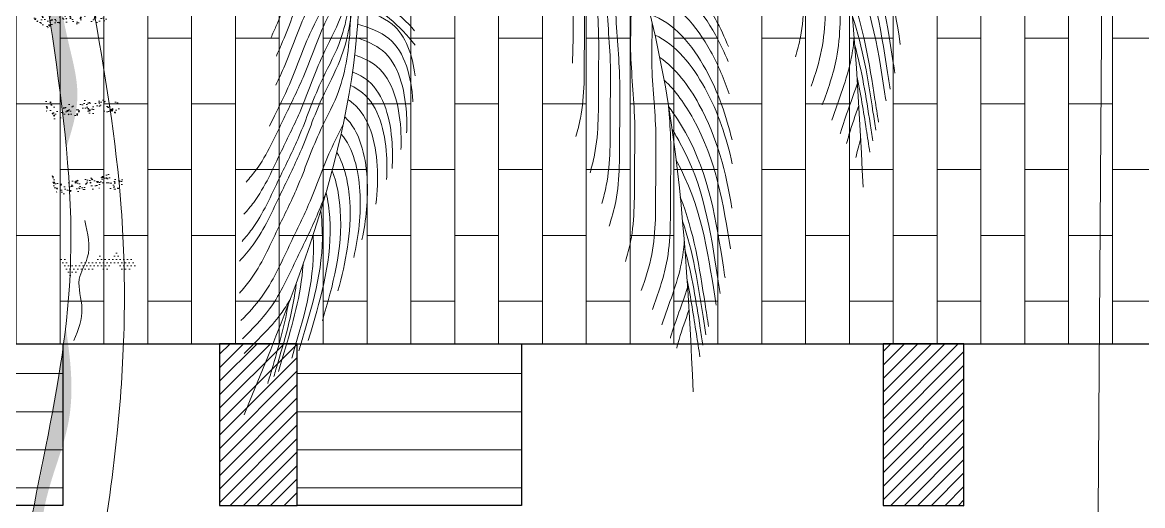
# Model space of a CAD drawing. Header units: inches. Extents: x 17.6 to 55, y 11.8 to 85.9.
# Drawn here: x 39.47 to 41.547, y 61.862 to 62.758 of the extents above; entities that cross this region are included whole.
import ezdxf

# ---------------------------------------------------------------- set-up
doc = ezdxf.new("R2010")
doc.units = ezdxf.units.IN
doc.header["$MEASUREMENT"] = 0
doc.layers.add('FURNITURE F 1 100', color=7, linetype='Continuous', lineweight=13, true_color=0x93979a)
doc.layers.add('HATCH F 1 100', color=7, linetype='Continuous', lineweight=0, true_color=0xc9c9c9)
doc.layers.add('TREE G 1 100', color=7, linetype='Continuous', lineweight=9, true_color=0xbed3d5, transparency=0.6)
doc.layers.add('WALL 1 100', color=250, linetype='Continuous', lineweight=30)
pattern_1 = [(180, (-1398.88951, -763.15725), (-7e-18, -0.070710678), [])]
pattern_2 = [(5, (0, 0), (0.0138842124, -0.01654656), [0.00225, -0.02475]), (310, (0, 0), (0.0130130445, 0.018899765), [0.0018, -0.0198]), (55.451444, (0.001157, -0.001379), (0.0268972566, 0.002353205), [0.001912206, -0.0210342634]), (1.1842, (0.004243, 0.004243), (0.019128413, -0.026150802), [0.003375, -0.037125]), (51.635635, (0.005837, 0.002063), (0.04049135, 0.000837002), [0.00286831, -0.031551413]), (306.184164, (0.004243, 0.004243), (0.04049135, 0.000837002), [0.0027, -0.0297]), (336, (0.005303, 0.00106), (0.0041214743, -0.021203147), [0.00225, -0.02475]), (281, (0.005303, 0.00106), (0.020544253, 0.010221258), [0.0018, -0.0198]), (26.451445, (0.005647, -0.000706), (0.024665727, -0.010981889), [0.001912206, -0.0210342634]), (352.5, (0, 0), (0.0073196945, 0.00680379556), [0, -0.01956, 0, -0.0201, 0, -0.019875]), (322.5, (0, 0), (0.0139472835, 0.0027861883), [0, -0.01146, 0, -0.01911, 0, -0.007575]), (282.5, (-0.0047305, 0.0047305), (0.01084562285, -0.011802545), [0, -0.0075, 0, -0.0234, 0, -0.03105]), (272.5, (-0.006852, 0.006852), (0.0144947942, -0.0102476995), [0, -0.00975, 0, -0.01554, 0, -0.02205])]

msp = doc.modelspace()

# ---------------------------------------------------------------- hatches: boundary and pattern name
at = {"layer": 'HATCH F 1 100'}
h = msp.add_hatch(dxfattribs=at)
h.set_pattern_fill('AR-BRSTD', color=256, scale=0.0012, angle=90, style=0)
h.set_pattern_definition([(90, (-1398.88951, -763.15725), (-0.08129016, 5e-18), []), (180, (-1398.88951, -763.15725), (-0.08129016, -0.12192), [0.08129016, -0.08129016])])
edge = h.paths.add_edge_path()
edge.add_line((37.89, 64.8624), (37.8894, 62.1624))
edge.add_line((37.8894, 62.1624), (45.4568, 62.1624))
edge.add_line((45.4568, 62.1624), (45.4568, 62.8624))
edge.add_arc((45.3183, 77.6527), 14.7909, 239.8528, 270.53653, ccw=False)
h = msp.add_hatch(dxfattribs=at)
h.set_pattern_fill('JIS_WOOD', color=256, scale=0.025, style=0)
h.set_pattern_definition([(45, (-1398.889508, -763.157248), (-0.01249999998, 0.01249999998), [])])
h.paths.add_polyline_path([(42.1015, 61.8624), (42.2455, 61.8624), (42.2455, 62.1624), (42.1015, 62.1624)])
h.paths.add_polyline_path([(41.0656, 61.8624), (41.2156, 61.8621), (41.2156, 62.1624), (41.0656, 62.1624)])
h.paths.add_polyline_path([(39.8355, 61.8624), (39.9796, 61.8624), (39.9796, 62.1624), (39.8355, 62.1624)])
h.paths.add_polyline_path([(43.3964, 61.8624), (43.5185, 61.8624), (43.5185, 62.1624), (43.3964, 62.1624)])
h.paths.add_polyline_path([(44.4318, 61.8624), (44.5195, 61.8624), (44.5195, 62.1624), (44.4318, 62.1624)])
edge = h.paths.add_edge_path()
edge.add_line((38.6304, 61.8624), (38.7537, 61.8624))
edge.add_line((38.7537, 61.8624), (38.7537, 62.1624))
edge.add_line((38.7537, 62.1624), (38.6304, 62.1624))
edge.add_line((38.6304, 62.1624), (38.6304, 61.8623))
h = msp.add_hatch(dxfattribs=at)
h.set_pattern_fill('JIS_WOOD', color=256, scale=0.1, angle=135, style=0)
h.set_pattern_definition(pattern_1)
h.paths.add_polyline_path([(38.7537, 62.1624), (39.545, 62.1624), (39.545, 61.8624), (38.7537, 61.8624)])
h = msp.add_hatch(dxfattribs=at)
h.set_pattern_fill('JIS_WOOD', color=256, scale=0.1, angle=135, style=0)
h.set_pattern_definition(pattern_1)
h.paths.add_polyline_path([(39.9796, 62.1624), (40.3952, 62.1624), (40.3952, 61.8624), (39.9796, 61.8624)])
at = {"layer": 'TREE G 1 100'}
h = msp.add_hatch(dxfattribs=at)
h.set_pattern_fill('AR-CONC', color=256, scale=0.003, angle=-45, style=0)
h.set_pattern_definition(pattern_2)
edge = h.paths.add_edge_path()
edge.add_spline(control_points=[(39.5513, 62.5248), (39.5616, 62.5571), (39.5817, 62.6208), (39.5535, 62.723), (39.5311, 62.8436), (39.5084, 62.9745), (39.5148, 63.1152), (39.4882, 63.1962), (39.4728, 63.2374)], knot_values=[0.055378, 0.055378, 0.055378, 0.055378, 0.201829, 0.345375, 0.505821, 0.743896, 0.924987, 1.115999, 1.115999, 1.115999, 1.115999], degree=3, periodic=0)
edge.add_spline(control_points=[(39.4728, 63.2374), (39.4733, 63.1995), (39.4814, 62.9613), (39.5326, 62.7237), (39.5513, 62.5248)], knot_values=[0.376387, 0.376387, 0.376387, 0.376387, 0.542805, 1.420897, 1.420897, 1.420897, 1.420897], degree=3, periodic=0)
h = msp.add_hatch(dxfattribs=at)
h.set_pattern_fill('AR-CONC', color=256, scale=0.003, angle=-45, style=0)
h.set_pattern_definition(pattern_2)
edge = h.paths.add_edge_path()
edge.add_spline(control_points=[(39.6279, 62.7605), (39.6275, 62.767), (39.6272, 62.7736), (39.6268, 62.7801)], knot_values=[3.219772, 3.219772, 3.219772, 3.219772, 3.248424, 3.248424, 3.248424, 3.248424], degree=3, periodic=0)
edge.add_spline(control_points=[(39.6268, 62.7801), (39.6189, 62.7777), (39.6062, 62.7722), (39.5929, 62.7929), (39.5855, 62.7774), (39.5727, 62.7733), (39.5626, 62.786), (39.5556, 62.7727), (39.5431, 62.773), (39.5279, 62.7758), (39.5105, 62.7563), (39.5022, 62.7816), (39.4939, 62.7819), (39.4901, 62.7805)], knot_values=[0.030753, 0.030753, 0.030753, 0.030753, 0.064386, 0.084893, 0.102291, 0.119205, 0.137549, 0.149143, 0.170062, 0.186473, 0.217713, 0.243965, 0.262776, 0.262776, 0.262776, 0.262776], degree=3, periodic=0)
edge.add_spline(control_points=[(39.4901, 62.7805), (39.4905, 62.7737), (39.4909, 62.7669), (39.4913, 62.7601)], knot_values=[3.344046, 3.344046, 3.344046, 3.344046, 3.374024, 3.374024, 3.374024, 3.374024], degree=3, periodic=0)
edge.add_spline(control_points=[(39.4913, 62.7601), (39.4928, 62.7598), (39.4985, 62.7569), (39.5056, 62.7351), (39.5231, 62.7547), (39.5383, 62.7519), (39.5507, 62.7516), (39.5577, 62.7649), (39.5678, 62.7522), (39.5806, 62.7563), (39.5881, 62.7718), (39.6028, 62.7487), (39.6181, 62.7588), (39.6279, 62.7605)], knot_values=[0.041345, 0.041345, 0.041345, 0.041345, 0.049564, 0.075816, 0.107056, 0.123467, 0.144385, 0.15598, 0.174324, 0.191238, 0.208636, 0.229143, 0.271189, 0.271189, 0.271189, 0.271189], degree=3, periodic=0)
h = msp.add_hatch(dxfattribs=at)
h.set_pattern_fill('AR-CONC', color=256, scale=0.003, angle=-45, style=0)
h.set_pattern_definition(pattern_2)
edge = h.paths.add_edge_path()
edge.add_spline(control_points=[(39.6512, 62.5926), (39.6508, 62.5991), (39.6505, 62.6057), (39.6502, 62.6122)], knot_values=[3.219772, 3.219772, 3.219772, 3.219772, 3.248424, 3.248424, 3.248424, 3.248424], degree=3, periodic=0)
edge.add_spline(control_points=[(39.6502, 62.6122), (39.6423, 62.6098), (39.6295, 62.6044), (39.6163, 62.6251), (39.6088, 62.6095), (39.596, 62.6055), (39.5859, 62.6182), (39.579, 62.6048), (39.5665, 62.6052), (39.5513, 62.6079), (39.5338, 62.5884), (39.5256, 62.6137), (39.5173, 62.614), (39.5135, 62.6126)], knot_values=[0.030753, 0.030753, 0.030753, 0.030753, 0.064386, 0.084893, 0.102291, 0.119205, 0.137549, 0.149143, 0.170062, 0.186473, 0.217713, 0.243965, 0.262776, 0.262776, 0.262776, 0.262776], degree=3, periodic=0)
edge.add_spline(control_points=[(39.5135, 62.6126), (39.5138, 62.6058), (39.5142, 62.599), (39.5147, 62.5922)], knot_values=[3.344046, 3.344046, 3.344046, 3.344046, 3.374024, 3.374024, 3.374024, 3.374024], degree=3, periodic=0)
edge.add_spline(control_points=[(39.5147, 62.5922), (39.5161, 62.592), (39.5218, 62.5891), (39.529, 62.5673), (39.5464, 62.5868), (39.5616, 62.5841), (39.5741, 62.5837), (39.5811, 62.5971), (39.5911, 62.5844), (39.604, 62.5884), (39.6114, 62.604), (39.6262, 62.5808), (39.6414, 62.5909), (39.6512, 62.5926)], knot_values=[0.041345, 0.041345, 0.041345, 0.041345, 0.049564, 0.075816, 0.107056, 0.123467, 0.144385, 0.15598, 0.174324, 0.191238, 0.208636, 0.229143, 0.271189, 0.271189, 0.271189, 0.271189], degree=3, periodic=0)
h = msp.add_hatch(dxfattribs=at)
h.set_pattern_fill('AR-CONC', color=256, scale=0.003, angle=-45, style=0)
h.set_pattern_definition(pattern_2)
edge = h.paths.add_edge_path()
edge.add_spline(control_points=[(39.6605, 62.4527), (39.6602, 62.4592), (39.6598, 62.4658), (39.6595, 62.4723)], knot_values=[3.219772, 3.219772, 3.219772, 3.219772, 3.248424, 3.248424, 3.248424, 3.248424], degree=3, periodic=0)
edge.add_spline(control_points=[(39.6595, 62.4723), (39.6516, 62.4699), (39.6388, 62.4645), (39.6256, 62.4852), (39.6182, 62.4696), (39.6053, 62.4656), (39.5953, 62.4783), (39.5883, 62.4649), (39.5758, 62.4653), (39.5606, 62.468), (39.5432, 62.4485), (39.5349, 62.4738), (39.5266, 62.4741), (39.5228, 62.4727)], knot_values=[0.030753, 0.030753, 0.030753, 0.030753, 0.064386, 0.084893, 0.102291, 0.119205, 0.137549, 0.149143, 0.170062, 0.186473, 0.217713, 0.243965, 0.262776, 0.262776, 0.262776, 0.262776], degree=3, periodic=0)
edge.add_spline(control_points=[(39.5228, 62.4727), (39.5232, 62.4659), (39.5236, 62.4591), (39.524, 62.4523)], knot_values=[3.344046, 3.344046, 3.344046, 3.344046, 3.374024, 3.374024, 3.374024, 3.374024], degree=3, periodic=0)
edge.add_spline(control_points=[(39.524, 62.4523), (39.5254, 62.4521), (39.5312, 62.4492), (39.5383, 62.4274), (39.5557, 62.4469), (39.5709, 62.4442), (39.5834, 62.4438), (39.5904, 62.4572), (39.6005, 62.4445), (39.6133, 62.4485), (39.6207, 62.4641), (39.6355, 62.4409), (39.6508, 62.451), (39.6605, 62.4527)], knot_values=[0.041345, 0.041345, 0.041345, 0.041345, 0.049564, 0.075816, 0.107056, 0.123467, 0.144385, 0.15598, 0.174324, 0.191238, 0.208636, 0.229143, 0.271189, 0.271189, 0.271189, 0.271189], degree=3, periodic=0)
h = msp.add_hatch(dxfattribs=at)
h.set_pattern_fill('EPLC_AUTOTRI', color=256, scale=0.006843, style=0)
h.set_pattern_definition([(0, (352.771512, 207.59512), (0.00342125627, 0.00592578969), [0, -0.00684251255])])
edge = h.paths.add_edge_path()
edge.add_spline(control_points=[(39.6792, 62.3035), (39.6788, 62.31), (39.6785, 62.3166), (39.6782, 62.3231)], knot_values=[3.219772, 3.219772, 3.219772, 3.219772, 3.248424, 3.248424, 3.248424, 3.248424], degree=3, periodic=0)
edge.add_spline(control_points=[(39.6782, 62.3231), (39.6703, 62.3207), (39.6575, 62.3153), (39.6443, 62.336), (39.6368, 62.3204), (39.624, 62.3163), (39.6139, 62.3291), (39.607, 62.3157), (39.5945, 62.3161), (39.5793, 62.3188), (39.5618, 62.2993), (39.5536, 62.3246), (39.5453, 62.3249), (39.5415, 62.3235)], knot_values=[0.030753, 0.030753, 0.030753, 0.030753, 0.064386, 0.084893, 0.102291, 0.119205, 0.137549, 0.149143, 0.170062, 0.186473, 0.217713, 0.243965, 0.262776, 0.262776, 0.262776, 0.262776], degree=3, periodic=0)
edge.add_spline(control_points=[(39.5415, 62.3235), (39.5418, 62.3167), (39.5422, 62.3099), (39.5427, 62.3031)], knot_values=[3.344046, 3.344046, 3.344046, 3.344046, 3.374024, 3.374024, 3.374024, 3.374024], degree=3, periodic=0)
edge.add_spline(control_points=[(39.5427, 62.3031), (39.5441, 62.3028), (39.5498, 62.2999), (39.557, 62.2782), (39.5744, 62.2977), (39.5896, 62.295), (39.6021, 62.2946), (39.6091, 62.3079), (39.6191, 62.2952), (39.632, 62.2993), (39.6394, 62.3149), (39.6542, 62.2917), (39.6694, 62.3018), (39.6792, 62.3035)], knot_values=[0.041345, 0.041345, 0.041345, 0.041345, 0.049564, 0.075816, 0.107056, 0.123467, 0.144385, 0.15598, 0.174324, 0.191238, 0.208636, 0.229143, 0.271189, 0.271189, 0.271189, 0.271189], degree=3, periodic=0)
h = msp.add_hatch(dxfattribs=at)
h.set_pattern_fill('AR-CONC', color=256, scale=0.003, angle=-45, style=0)
h.set_pattern_definition(pattern_2)
edge = h.paths.add_edge_path()
edge.add_spline(control_points=[(39.597, 61.6521), (39.5886, 61.6575), (39.555, 61.6788), (39.4969, 61.7243), (39.5032, 61.8754), (39.5715, 62.0218), (39.5598, 62.1324), (39.5506, 62.1921)], knot_values=[1.600263, 1.600263, 1.600263, 1.600263, 1.633505, 1.728269, 1.956931, 2.186009, 2.445196, 2.445196, 2.445196, 2.445196], degree=3, periodic=0)
edge.add_spline(control_points=[(39.5506, 62.1921), (39.5286, 61.9981), (39.4423, 61.6968), (39.4334, 61.3936), (39.437, 61.2848)], knot_values=[1.911554, 1.911554, 1.911554, 1.911554, 2.772216, 3.253201, 3.253201, 3.253201, 3.253201], degree=3, periodic=0)
edge.add_spline(control_points=[(39.437, 61.2848), (39.4408, 61.2906), (39.4725, 61.339), (39.4887, 61.4294), (39.4654, 61.5535), (39.5244, 61.6162), (39.5785, 61.6172), (39.5923, 61.617)], knot_values=[2.609062, 2.609062, 2.609062, 2.609062, 2.636603, 2.838848, 3.019942, 3.142875, 3.190033, 3.190033, 3.190033, 3.190033], degree=3, periodic=0)
edge.add_spline(control_points=[(39.5923, 61.617), (39.5938, 61.6287), (39.5954, 61.6404), (39.597, 61.6521)], knot_values=[2.589728, 2.589728, 2.589728, 2.589728, 2.641536, 2.641536, 2.641536, 2.641536], degree=3, periodic=0)

# ---------------------------------------------------------------- linework, layer by layer
at = {"layer": 'FURNITURE F 1 100'}
for p, q in [((37.7311, 62.1624), (45.4568, 62.1624)), ((39.8355, 62.1624), (39.8355, 61.8624)), ((39.9796, 62.1624), (39.9796, 61.8624)), ((41.0656, 62.1624), (41.0656, 61.8624)), ((41.2156, 62.1624), (41.2156, 61.8624))]:
    msp.add_line(p, q, dxfattribs=at)
at = {"layer": 'FURNITURE F 1 100', "lineweight": 9}
for p, q in [((37.89, 62.1624), (45.4568, 62.1624)), ((39.8355, 61.8624), (39.9796, 61.8624)), ((41.0656, 61.8624), (41.2156, 61.8624))]:
    msp.add_line(p, q, dxfattribs=at)
at = {"layer": 'FURNITURE F 1 100'}
for points in [[(38.7537, 62.1624), (39.545, 62.1624), (39.545, 61.8624), (38.7537, 61.8624), (38.7537, 62.1624)], [(39.9796, 62.1624), (40.3952, 62.1624), (40.3952, 61.8624), (39.9796, 61.8624), (39.9796, 62.1624)]]:
    msp.add_lwpolyline(points, dxfattribs=at)
at = {"layer": 'TREE G 1 100'}
msp.add_lwpolyline([(41.4313, 66.369), (41.4778, 63.7914), (41.4592, 61.146), (41.39, 59.6629)], dxfattribs=at)
for points in [[(38, 62.4524), (38.1818, 63.4454), (38.7756, 64.0024), (39.3695, 63.8087), (39.527, 63.3848), (39.527, 63.3243)], [(41.0287, 62.4524), (40.8469, 63.4454), (40.253, 64.0024), (39.6592, 63.8087), (39.5016, 63.3848), (39.5016, 63.3243)], [(39.477, 63.495), (39.477, 63.1236), (39.5586, 62.2902), (39.4498, 61.6108), (39.571, 60.2757), (39.587, 59.7328)], [(39.5473, 63.4139), (39.5549, 63.0956), (39.6004, 62.7926), (39.6534, 62.4137), (39.6459, 61.9969), (39.5776, 61.4714), (39.5709, 61.2114), (39.6695, 60.5598), (39.7377, 59.8399), (39.7377, 59.6884)], [(39.5658, 62.1686), (39.5806, 62.2278), (39.5757, 62.282), (39.5905, 62.3214), (39.5856, 62.3905)]]:
    msp.add_spline(points, degree=3, dxfattribs=at)
for points, knots in [([(40.6434, 63.7615), (40.6614, 63.7331), (40.7122, 63.643), (40.7917, 63.5016), (40.8778, 63.345), (40.9182, 63.2067), (40.909, 63.0813), (40.9223, 62.9726), (40.9185, 62.8518), (40.9211, 62.7601), (40.9068, 62.7061), (40.9031, 62.694)], [1.112895, 1.112895, 1.112895, 1.112895, 1.260161, 1.564222, 1.825234, 2.043969, 2.181895, 2.373165, 2.5217, 2.71297, 2.768536, 2.768536, 2.768536, 2.768536]), ([(38.3149, 62.0734), (38.3317, 62.41), (38.362, 63.0179), (38.9226, 63.6939), (39.3726, 63.6269), (39.4998, 63.5655)], [0, 0, 0, 0, 1.475291, 2.665233, 3.253618, 3.253618, 3.253618, 3.253618]), ([(40.7138, 62.0734), (40.697, 62.41), (40.6666, 63.0179), (40.1061, 63.6939), (39.6561, 63.6269), (39.5288, 63.5655)], [0, 0, 0, 0, 1.475291, 2.665233, 3.253618, 3.253618, 3.253618, 3.253618]), ([(39.1473, 62.0308), (39.0413, 62.2889), (38.8498, 62.7552), (39.0317, 63.4593), (39.3926, 63.5676), (39.5096, 63.5665)], [0, 0, 0, 0, 1.475291, 2.665233, 3.253618, 3.253618, 3.253618, 3.253618]), ([(39.8813, 62.0308), (39.9873, 62.2889), (40.1788, 62.7552), (39.9969, 63.4593), (39.6361, 63.5676), (39.5191, 63.5665)], [0, 0, 0, 0, 1.475291, 2.665233, 3.253618, 3.253618, 3.253618, 3.253618]), ([(40.3285, 63.3825), (40.3465, 63.3541), (40.3973, 63.264), (40.4768, 63.1226), (40.5629, 62.966), (40.6033, 62.8277), (40.5941, 62.7023), (40.6074, 62.5936), (40.6036, 62.4728), (40.6062, 62.3811), (40.5919, 62.3271), (40.5882, 62.315)], [1.112895, 1.112895, 1.112895, 1.112895, 1.260161, 1.564222, 1.825234, 2.043969, 2.181895, 2.373165, 2.5217, 2.71297, 2.768536, 2.768536, 2.768536, 2.768536]), ([(40.3574, 63.3254), (40.3608, 63.3192), (40.3932, 63.261), (40.4493, 63.1589), (40.4897, 63.0207), (40.4805, 62.8952), (40.4907, 62.8113), (40.4917, 62.7588), (40.4901, 62.6821)], [1.5331132, 1.5331132, 1.5331132, 1.5331132, 1.5642222, 1.8252336, 2.0439688, 2.1818949, 2.3731649, 2.4127051, 2.4127051, 2.4127051, 2.4127051]), ([(40.3802, 63.3199), (40.4049, 63.2761), (40.4585, 63.1805), (40.5354, 63.0406), (40.5758, 62.9023), (40.5666, 62.7769), (40.5799, 62.6682), (40.5761, 62.5474), (40.5788, 62.4523), (40.5626, 62.3953), (40.5577, 62.38)], [1.343994, 1.343994, 1.343994, 1.343994, 1.564222, 1.825234, 2.043969, 2.181895, 2.373165, 2.5217, 2.71297, 2.783294, 2.783294, 2.783294, 2.783294]), ([(40.4202, 63.2645), (40.4471, 63.2159), (40.4972, 63.1231), (40.5365, 62.9887), (40.5273, 62.8633), (40.5406, 62.7546), (40.5368, 62.6338), (40.5394, 62.5432), (40.5257, 62.4902), (40.5224, 62.4792)], [1.58147, 1.58147, 1.58147, 1.58147, 1.825234, 2.043969, 2.181895, 2.373165, 2.5217, 2.71297, 2.763685, 2.763685, 2.763685, 2.763685]), ([(40.0332, 63.2087), (40.0336, 63.2028), (40.0373, 63.1478), (40.0434, 63.0516), (40.025, 62.9337), (39.9739, 62.8429), (39.952, 62.7765), (39.9343, 62.7368), (39.9311, 62.73)], [1.5331132, 1.5331132, 1.5331132, 1.5331132, 1.5642222, 1.8252336, 2.0439688, 2.1818949, 2.3731649, 2.4127051, 2.4127051, 2.4127051, 2.4127051]), ([(40.442, 63.2079), (40.469, 63.1593), (40.519, 63.0665), (40.5583, 62.932), (40.5491, 62.8066), (40.5624, 62.6979), (40.5586, 62.5772), (40.5612, 62.4866), (40.5475, 62.4335), (40.5442, 62.4225)], [1.58147, 1.58147, 1.58147, 1.58147, 1.825234, 2.043969, 2.181895, 2.373165, 2.5217, 2.71297, 2.763685, 2.763685, 2.763685, 2.763685]), ([(40.4601, 63.2023), (40.4629, 63.1958), (40.485, 63.143), (40.5103, 63.0563), (40.5011, 62.9308), (40.5144, 62.8221), (40.5107, 62.7014), (40.5132, 62.6108), (40.4995, 62.5578), (40.4962, 62.5467)], [1.7943478, 1.7943478, 1.7943478, 1.7943478, 1.8252336, 2.0439688, 2.1818949, 2.3731649, 2.5217002, 2.7129703, 2.7636851, 2.7636851, 2.7636851, 2.7636851]), ([(40.0472, 63.1691), (40.0484, 63.1523), (40.053, 63.0864), (40.0598, 62.9792), (40.0413, 62.8613), (39.9902, 62.7706), (39.9665, 62.6984), (39.9456, 62.6536), (39.9398, 62.6415)], [1.475147, 1.475147, 1.475147, 1.475147, 1.5642222, 1.8252336, 2.0439688, 2.1818949, 2.3731649, 2.4443488, 2.4443488, 2.4443488, 2.4443488]), ([(40.0429, 63.1742), (40.0433, 63.1683), (40.0471, 63.1134), (40.0532, 63.0171), (40.0347, 62.8992), (39.9836, 62.8084), (39.9618, 62.742), (39.944, 62.7023), (39.9409, 62.6955)], [1.5331132, 1.5331132, 1.5331132, 1.5331132, 1.5642222, 1.8252336, 2.0439688, 2.1818949, 2.3731649, 2.4127051, 2.4127051, 2.4127051, 2.4127051]), ([(40.0539, 63.1476), (40.0573, 63.1199), (40.0636, 63.0345), (40.0734, 62.9005), (40.0828, 62.7528), (40.0643, 62.6349), (40.0132, 62.5442), (39.9849, 62.4581), (39.9395, 62.3689), (39.9092, 62.2992), (39.8794, 62.2638), (39.8724, 62.256)], [1.112895, 1.112895, 1.112895, 1.112895, 1.260161, 1.564222, 1.825234, 2.043969, 2.181895, 2.373165, 2.5217, 2.71297, 2.768536, 2.768536, 2.768536, 2.768536]), ([(40.9526, 63.1357), (40.9526, 63.1139), (40.9494, 63.0482), (40.9616, 62.949), (40.9578, 62.8283), (40.9607, 62.7257), (40.9401, 62.6621), (40.9323, 62.64)], [2.0859384, 2.0859384, 2.0859384, 2.0859384, 2.1818949, 2.3731649, 2.5217002, 2.7129703, 2.8154369, 2.8154369, 2.8154369, 2.8154369]), ([(40.0554, 63.0946), (40.0558, 63.0887), (40.0595, 63.0337), (40.0656, 62.9374), (40.0472, 62.8196), (39.9961, 62.7288), (39.9742, 62.6623), (39.9564, 62.6227), (39.9282, 62.5657)], [1.5331132, 1.5331132, 1.5331132, 1.5331132, 1.5642222, 1.8252336, 2.0439688, 2.1818949, 2.3731649, 2.4127051, 2.4127051, 2.4127051, 2.4127051]), ([(40.0706, 63.0824), (40.0736, 63.0409), (40.0801, 62.9503), (40.0884, 62.8184), (40.07, 62.7005), (40.0189, 62.6098), (39.9906, 62.5237), (39.9452, 62.4345), (39.9137, 62.3622), (39.8815, 62.3252), (39.8724, 62.3155)], [1.343994, 1.343994, 1.343994, 1.343994, 1.564222, 1.825234, 2.043969, 2.181895, 2.373165, 2.5217, 2.71297, 2.783294, 2.783294, 2.783294, 2.783294]), ([(40.081, 63.0268), (40.0841, 62.9809), (40.0889, 62.8937), (40.071, 62.7791), (40.0199, 62.6884), (39.9916, 62.6022), (39.9462, 62.5131), (39.9162, 62.4443), (39.8872, 62.4094), (39.8809, 62.4023)], [1.58147, 1.58147, 1.58147, 1.58147, 1.825234, 2.043969, 2.181895, 2.373165, 2.5217, 2.71297, 2.763685, 2.763685, 2.763685, 2.763685]), ([(41.0976, 62.717), (41.0848, 62.7993), (41.0671, 62.9078), (40.9959, 63.0104), (40.9747, 63.0301)], [0.112686, 0.112686, 0.112686, 0.112686, 0.4791617, 0.6032975, 0.6032975, 0.6032975, 0.6032975]), ([(40.0774, 62.9767), (40.0805, 62.9308), (40.0853, 62.8436), (40.0674, 62.729), (40.0163, 62.6382), (39.988, 62.5521), (39.9426, 62.4629), (39.9126, 62.3941), (39.8836, 62.3592), (39.8773, 62.3521)], [1.58147, 1.58147, 1.58147, 1.58147, 1.825234, 2.043969, 2.181895, 2.373165, 2.5217, 2.71297, 2.763685, 2.763685, 2.763685, 2.763685]), ([(40.089, 62.9661), (40.0888, 62.9603), (40.0868, 62.9129), (40.0752, 62.839), (40.0241, 62.7482), (39.9958, 62.6621), (39.9504, 62.5729), (39.9204, 62.5041), (39.8914, 62.4692), (39.8851, 62.4621)], [1.7943478, 1.7943478, 1.7943478, 1.7943478, 1.8252336, 2.0439688, 2.1818949, 2.3731649, 2.5217002, 2.7129703, 2.7636851, 2.7636851, 2.7636851, 2.7636851]), ([(40.983, 62.9814), (40.9844, 62.9621), (40.9883, 62.9091), (40.9853, 62.8126), (40.9884, 62.703), (40.9632, 62.6335), (40.9529, 62.6049)], [2.288457, 2.288457, 2.288457, 2.288457, 2.3731649, 2.5217002, 2.7129703, 2.8454142, 2.8454142, 2.8454142, 2.8454142]), ([(41.0876, 62.6636), (41.0866, 62.6701), (41.0723, 62.762), (41.0562, 62.8696), (40.9948, 62.9655), (40.9832, 62.9802)], [0.0708052, 0.0708052, 0.0708052, 0.0708052, 0.0996259, 0.4791617, 0.5560638, 0.5560638, 0.5560638, 0.5560638]), ([(41.0786, 62.6344), (41.077, 62.6447), (41.0621, 62.7404), (41.0468, 62.8428), (40.9944, 62.9308), (40.9895, 62.9385)], [0.0540194, 0.0540194, 0.0540194, 0.0540194, 0.0996259, 0.4791617, 0.5161661, 0.5161661, 0.5161661, 0.5161661]), ([(41.0711, 62.6126), (41.0702, 62.6182), (41.0561, 62.7092), (41.0425, 62.7994), (40.9974, 62.8805), (40.997, 62.8811)], [0.0748187, 0.0748187, 0.0748187, 0.0748187, 0.0996259, 0.4791617, 0.4819867, 0.4819867, 0.4819867, 0.4819867]), ([(40.7789, 62.7132), (40.7721, 62.7303), (40.7423, 62.7941), (40.6829, 62.8682), (40.6206, 62.8715), (40.6067, 62.8709)], [0.3997982, 0.3997982, 0.3997982, 0.3997982, 0.4791617, 0.6974127, 0.7579925, 0.7579925, 0.7579925, 0.7579925]), ([(40.7783, 62.6853), (40.7716, 62.702), (40.742, 62.7652), (40.685, 62.8363), (40.6263, 62.8418), (40.6154, 62.8418)], [0.4019328, 0.4019328, 0.4019328, 0.4019328, 0.4791617, 0.6974127, 0.7453388, 0.7453388, 0.7453388, 0.7453388]), ([(40.7802, 62.6254), (40.7713, 62.6521), (40.7406, 62.7254), (40.6805, 62.8003), (40.6289, 62.8097), (40.6242, 62.8103)], [0.3565673, 0.3565673, 0.3565673, 0.3565673, 0.4791617, 0.6974127, 0.7188521, 0.7188521, 0.7188521, 0.7188521]), ([(41.0571, 62.573), (41.0549, 62.5871), (41.0422, 62.6684), (41.0301, 62.7486), (41.0046, 62.8131)], [0.0374314, 0.0374314, 0.0374314, 0.0374314, 0.0996259, 0.3982648, 0.3982648, 0.3982648, 0.3982648]), ([(40.1981, 62.6591), (40.1933, 62.6965), (40.1733, 62.758), (40.1147, 62.7762), (40.0911, 62.7835)], [0.5121811, 0.5121811, 0.5121811, 0.5121811, 0.6974127, 0.822224, 0.822224, 0.822224, 0.822224]), ([(40.1942, 62.6107), (40.1941, 62.6113), (40.1913, 62.6556), (40.1741, 62.727), (40.113, 62.7481), (40.0916, 62.7548)], [0.4761497, 0.4761497, 0.4761497, 0.4761497, 0.4791617, 0.6974127, 0.8106512, 0.8106512, 0.8106512, 0.8106512]), ([(40.6377, 62.7567), (40.6377, 62.7349), (40.6345, 62.6692), (40.6467, 62.5701), (40.6429, 62.4493), (40.6458, 62.3467), (40.6252, 62.2831), (40.6174, 62.261)], [2.0859384, 2.0859384, 2.0859384, 2.0859384, 2.1818949, 2.3731649, 2.5217002, 2.7129703, 2.8154369, 2.8154369, 2.8154369, 2.8154369]), ([(40.7856, 62.5402), (40.7751, 62.5844), (40.7451, 62.6736), (40.6776, 62.7587), (40.6339, 62.7723)], [0.2786719, 0.2786719, 0.2786719, 0.2786719, 0.4791617, 0.6896044, 0.6896044, 0.6896044, 0.6896044]), ([(41.0522, 62.558), (41.0504, 62.5693), (41.0394, 62.6405), (41.0287, 62.7109), (41.0088, 62.7687)], [0.0496618, 0.0496618, 0.0496618, 0.0496618, 0.0996259, 0.3658869, 0.3658869, 0.3658869, 0.3658869]), ([(40.7861, 62.496), (40.7755, 62.5437), (40.747, 62.6326), (40.6815, 62.7174), (40.6429, 62.7343)], [0.2633948, 0.2633948, 0.2633948, 0.2633948, 0.4791617, 0.6720635, 0.6720635, 0.6720635, 0.6720635]), ([(40.1825, 62.553), (40.183, 62.5652), (40.1823, 62.6206), (40.163, 62.701), (40.1073, 62.7235), (40.0895, 62.7294)], [0.4160856, 0.4160856, 0.4160856, 0.4160856, 0.4791617, 0.6974127, 0.7929618, 0.7929618, 0.7929618, 0.7929618]), ([(41.012, 62.7306), (41.0109, 62.7174), (41.0043, 62.6646), (40.9833, 62.6148), (40.9704, 62.5764)], [2.6546206, 2.6546206, 2.6546206, 2.6546206, 2.7129703, 2.8893044, 2.8893044, 2.8893044, 2.8893044]), ([(41.0465, 62.5384), (41.0449, 62.5491), (41.0356, 62.6089), (41.0266, 62.6681), (41.0131, 62.716)], [0.0524651, 0.0524651, 0.0524651, 0.0524651, 0.0996259, 0.3181, 0.3181, 0.3181, 0.3181]), ([(40.1719, 62.5225), (40.1724, 62.5351), (40.1719, 62.5907), (40.1531, 62.6688), (40.1013, 62.6922), (40.0862, 62.6975)], [0.4142038, 0.4142038, 0.4142038, 0.4142038, 0.4791617, 0.6974127, 0.7799823, 0.7799823, 0.7799823, 0.7799823]), ([(40.7855, 62.4136), (40.7742, 62.4792), (40.7506, 62.5786), (40.6814, 62.6729), (40.6517, 62.693)], [0.1853425, 0.1853425, 0.1853425, 0.1853425, 0.4791617, 0.6383319, 0.6383319, 0.6383319, 0.6383319]), ([(40.1556, 62.4873), (40.1565, 62.5025), (40.1567, 62.5607), (40.1383, 62.6372), (40.0927, 62.6616), (40.0821, 62.6661)], [0.3997982, 0.3997982, 0.3997982, 0.3997982, 0.4791617, 0.6974127, 0.7579925, 0.7579925, 0.7579925, 0.7579925]), ([(40.7827, 62.338), (40.7699, 62.4203), (40.7522, 62.5288), (40.681, 62.6314), (40.6598, 62.6511)], [0.112686, 0.112686, 0.112686, 0.112686, 0.4791617, 0.6032975, 0.6032975, 0.6032975, 0.6032975]), ([(41.041, 62.5171), (41.0388, 62.5313), (41.0314, 62.5789), (41.0242, 62.6262), (41.0172, 62.6591)], [0.0367741, 0.0367741, 0.0367741, 0.0367741, 0.0996259, 0.2482497, 0.2482497, 0.2482497, 0.2482497]), ([(40.1453, 62.4665), (40.1462, 62.4814), (40.1463, 62.5392), (40.1286, 62.6125), (40.0865, 62.6374), (40.0784, 62.6412)], [0.4019328, 0.4019328, 0.4019328, 0.4019328, 0.4791617, 0.6974127, 0.7453388, 0.7453388, 0.7453388, 0.7453388]), ([(41.0181, 62.6454), (41.0082, 62.6148), (40.9956, 62.5839), (40.9864, 62.5521), (40.9862, 62.5515)], [2.782828, 2.782828, 2.782828, 2.782828, 2.9243845, 2.9271908, 2.9271908, 2.9271908, 2.9271908]), ([(40.1256, 62.421), (40.1284, 62.4441), (40.1312, 62.5099), (40.1125, 62.5872), (40.0772, 62.6125), (40.0738, 62.6145)], [0.3565673, 0.3565673, 0.3565673, 0.3565673, 0.4791617, 0.6974127, 0.7188521, 0.7188521, 0.7188521, 0.7188521]), ([(40.6681, 62.6024), (40.6695, 62.5832), (40.6734, 62.5301), (40.6704, 62.4336), (40.6735, 62.324), (40.6483, 62.2545), (40.638, 62.2259)], [2.288457, 2.288457, 2.288457, 2.288457, 2.3731649, 2.5217002, 2.7129703, 2.8454142, 2.8454142, 2.8454142, 2.8454142]), ([(40.7727, 62.2846), (40.7717, 62.2911), (40.7574, 62.383), (40.7413, 62.4906), (40.6799, 62.5866), (40.6683, 62.6012)], [0.0708052, 0.0708052, 0.0708052, 0.0708052, 0.0996259, 0.4791617, 0.5560638, 0.5560638, 0.5560638, 0.5560638]), ([(41.0207, 62.6036), (41.0142, 62.5857), (41.0059, 62.5625), (40.9994, 62.5387), (40.998, 62.5333)], [2.8413498, 2.8413498, 2.8413498, 2.8413498, 2.9243845, 2.9487665, 2.9487665, 2.9487665, 2.9487665]), ([(40.0651, 62.5696), (40.0574, 62.5532), (40.0319, 62.5051), (40.0061, 62.4266), (39.9607, 62.3374), (39.9267, 62.2595), (39.8889, 62.2191), (39.8753, 62.2053)], [2.0859384, 2.0859384, 2.0859384, 2.0859384, 2.1818949, 2.3731649, 2.5217002, 2.7129703, 2.8154369, 2.8154369, 2.8154369, 2.8154369]), ([(40.0996, 62.3552), (40.1073, 62.392), (40.1163, 62.4695), (40.0957, 62.557), (40.0678, 62.5826)], [0.2786719, 0.2786719, 0.2786719, 0.2786719, 0.4791617, 0.6896044, 0.6896044, 0.6896044, 0.6896044]), ([(40.0845, 62.322), (40.0933, 62.3614), (40.1033, 62.4381), (40.0841, 62.5247), (40.0611, 62.551)], [0.2633948, 0.2633948, 0.2633948, 0.2633948, 0.4791617, 0.6720635, 0.6720635, 0.6720635, 0.6720635]), ([(40.7637, 62.2554), (40.7621, 62.2657), (40.7472, 62.3614), (40.7319, 62.4638), (40.6795, 62.5518), (40.6746, 62.5595)], [0.0540194, 0.0540194, 0.0540194, 0.0540194, 0.0996259, 0.4791617, 0.5161661, 0.5161661, 0.5161661, 0.5161661]), ([(40.055, 62.2604), (40.0696, 62.3135), (40.0869, 62.3963), (40.0683, 62.4914), (40.0531, 62.5169)], [0.1853425, 0.1853425, 0.1853425, 0.1853425, 0.4791617, 0.6383319, 0.6383319, 0.6383319, 0.6383319]), ([(40.7562, 62.2336), (40.7553, 62.2392), (40.7412, 62.3302), (40.7276, 62.4204), (40.6825, 62.5016), (40.6822, 62.5022)], [0.0748187, 0.0748187, 0.0748187, 0.0748187, 0.0996259, 0.4791617, 0.4819867, 0.4819867, 0.4819867, 0.4819867]), ([(40.0262, 62.2047), (40.0456, 62.2709), (40.0706, 62.3585), (40.0534, 62.4605), (40.0444, 62.4827)], [0.112686, 0.112686, 0.112686, 0.112686, 0.4791617, 0.6032975, 0.6032975, 0.6032975, 0.6032975]), ([(40.0335, 62.4433), (40.0278, 62.4284), (40.012, 62.3872), (39.9758, 62.3159), (39.9395, 62.2327), (39.8961, 62.1895), (39.8783, 62.1717)], [2.288457, 2.288457, 2.288457, 2.288457, 2.3731649, 2.5217002, 2.7129703, 2.8454142, 2.8454142, 2.8454142, 2.8454142]), ([(39.9999, 62.1683), (40.0015, 62.1735), (40.0232, 62.2474), (40.049, 62.3337), (40.0368, 62.4272), (40.0332, 62.4423)], [0.0708052, 0.0708052, 0.0708052, 0.0708052, 0.0996259, 0.4791617, 0.5560638, 0.5560638, 0.5560638, 0.5560638]), ([(40.7422, 62.194), (40.74, 62.2081), (40.7273, 62.2894), (40.7152, 62.3696), (40.6897, 62.4341)], [0.0374314, 0.0374314, 0.0374314, 0.0374314, 0.0996259, 0.3982648, 0.3982648, 0.3982648, 0.3982648]), ([(39.9829, 62.1495), (39.9853, 62.1578), (40.0079, 62.2348), (40.0325, 62.3169), (40.0243, 62.4013), (40.0232, 62.4088)], [0.0540194, 0.0540194, 0.0540194, 0.0540194, 0.0996259, 0.4791617, 0.5161661, 0.5161661, 0.5161661, 0.5161661]), ([(40.7373, 62.179), (40.7356, 62.1903), (40.7245, 62.2615), (40.7138, 62.3319), (40.6939, 62.3898)], [0.0496618, 0.0496618, 0.0496618, 0.0496618, 0.0996259, 0.3658869, 0.3658869, 0.3658869, 0.3658869]), ([(39.9696, 62.1359), (39.9709, 62.1404), (39.9924, 62.2135), (40.014, 62.2859), (40.0088, 62.3626), (40.0087, 62.3632)], [0.0748187, 0.0748187, 0.0748187, 0.0748187, 0.0996259, 0.4791617, 0.4819867, 0.4819867, 0.4819867, 0.4819867]), ([(40.6971, 62.3516), (40.696, 62.3384), (40.6894, 62.2856), (40.6684, 62.2358), (40.6555, 62.1974)], [2.6546206, 2.6546206, 2.6546206, 2.6546206, 2.7129703, 2.8893044, 2.8893044, 2.8893044, 2.8893044]), ([(40.7316, 62.1595), (40.73, 62.1701), (40.7207, 62.2299), (40.7117, 62.2891), (40.6983, 62.337)], [0.0524651, 0.0524651, 0.0524651, 0.0524651, 0.0996259, 0.3181, 0.3181, 0.3181, 0.3181]), ([(39.9451, 62.1111), (39.9484, 62.1224), (39.9676, 62.1878), (39.9868, 62.2522), (39.9904, 62.3095)], [0.0374314, 0.0374314, 0.0374314, 0.0374314, 0.0996259, 0.3982648, 0.3982648, 0.3982648, 0.3982648]), ([(40.7261, 62.1381), (40.7239, 62.1523), (40.7165, 62.1999), (40.7093, 62.2472), (40.7023, 62.2801)], [0.0367741, 0.0367741, 0.0367741, 0.0367741, 0.0996259, 0.2482497, 0.2482497, 0.2482497, 0.2482497]), ([(39.9362, 62.1016), (39.9389, 62.1107), (39.9556, 62.1679), (39.9725, 62.2244), (39.9779, 62.2748)], [0.0496618, 0.0496618, 0.0496618, 0.0496618, 0.0996259, 0.3658869, 0.3658869, 0.3658869, 0.3658869]), ([(40.7032, 62.2665), (40.6933, 62.2358), (40.6807, 62.205), (40.6715, 62.1732), (40.6713, 62.1725)], [2.782828, 2.782828, 2.782828, 2.782828, 2.9243845, 2.9271908, 2.9271908, 2.9271908, 2.9271908]), ([(39.9669, 62.2451), (39.9614, 62.2356), (39.9379, 62.1983), (39.9046, 62.1684), (39.8814, 62.1442)], [2.6546206, 2.6546206, 2.6546206, 2.6546206, 2.7129703, 2.8893044, 2.8893044, 2.8893044, 2.8893044]), ([(39.925, 62.0889), (39.9276, 62.0975), (39.9417, 62.1456), (39.9558, 62.1931), (39.9626, 62.2337)], [0.0524651, 0.0524651, 0.0524651, 0.0524651, 0.0996259, 0.3181, 0.3181, 0.3181, 0.3181]), ([(40.7058, 62.2246), (40.6993, 62.2067), (40.691, 62.1835), (40.6845, 62.1597), (40.6831, 62.1543)], [2.8413498, 2.8413498, 2.8413498, 2.8413498, 2.9243845, 2.9487665, 2.9487665, 2.9487665, 2.9487665])]:
    msp.add_open_spline(points, degree=3, knots=knots, dxfattribs=at)
for points in [[(40.1973, 62.7425), (40.1686, 62.7753), (40.1328, 62.8015), (40.0948, 62.8257)], [(40.1983, 62.7159), (40.1704, 62.7522), (40.1338, 62.7806), (40.0944, 62.8065)], [(41.0241, 62.5425), (41.0208, 62.5309), (41.018, 62.5191), (41.015, 62.5074)]]:
    msp.add_open_spline(points, degree=3, dxfattribs=at)
at = {"layer": 'WALL 1 100'}
msp.add_lwpolyline([(37.89, 64.8624), (37.8894, 62.1624), (45.4568, 62.1624), (45.4568, 62.8624, -0.134689), (37.89, 64.8624, 1.798633)], format="xyb", dxfattribs=at)
for points in [[(38.7537, 62.1624), (39.545, 62.1624), (39.545, 61.8624), (38.7537, 61.8624), (38.7537, 62.1624)], [(39.8355, 61.8624), (39.9796, 61.8624), (39.9796, 62.1624), (39.8355, 62.1624), (39.8355, 61.8624)], [(39.9796, 62.1624), (40.3952, 62.1624), (40.3952, 61.8624), (39.9796, 61.8624), (39.9796, 62.1624)], [(41.0656, 61.8624), (41.2156, 61.8621), (41.2156, 62.1624), (41.0656, 62.1624), (41.0656, 61.8624)]]:
    msp.add_lwpolyline(points, dxfattribs=at)

doc.saveas('drawing.dxf')
